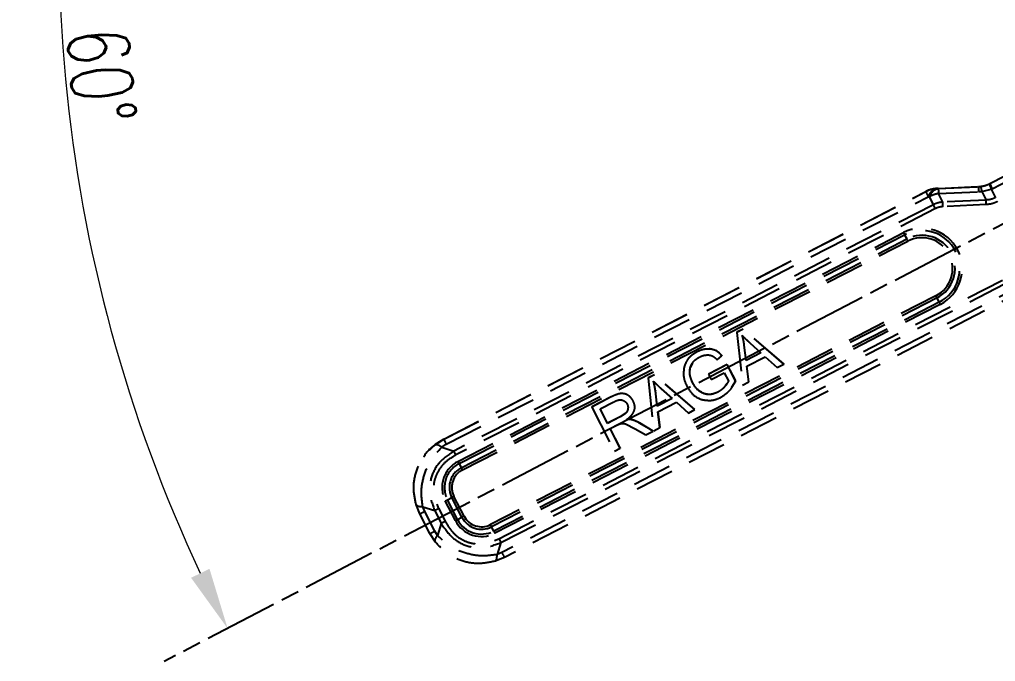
# Model space of a CAD drawing. Header units: millimetres. Extents: x 2642 to 4256, y 821 to 2003.
# Drawn here: x 3843.9 to 4002.7, y 1029.9 to 1134.2 of the extents above; entities that cross this region are included whole.
import ezdxf

# ---------------------------------------------------------------- set-up
doc = ezdxf.new("R2010")
doc.units = ezdxf.units.MM
doc.linetypes.add('AM_ISO08W050', pattern=[18, 12, -1.5, 3, -1.5])
doc.linetypes.add('HIDDEN', pattern=[9.525, 6.35, -3.175])
doc.layers.add('AM_7', color=4, linetype='AM_ISO08W050', lineweight=25)
doc.layers.add('标注', color=3, linetype='Continuous', lineweight=13)
doc.styles.add('SLDTEXTSTYLE1', font='txt.shx', dxfattribs={"width": 0.7, "bigfont": 'gbcbig.shx'})
doc.dimstyles.new('SLDDIMSTYLE12$2', dxfattribs={"dimtxt": 12, "dimasz": 10, "dimexe": 0, "dimexo": 0.0625, "dimgap": 0.875, "dimtad": 1, "dimdec": 1, "dimlfac": 1.8, "dimrnd": 1e-09, "dimzin": 12, "dimdsep": 46, "dimtxsty": 'SLDTEXTSTYLE1', "dimcen": 0.09, "dimdle": 8.16, "dimclrd": 3, "dimclre": 3, "dimadec": 0, "dimazin": 3, "dimtfac": 1, "dimtdec": 1, "dimtofl": 0, "dimtmove": 0, "dimatfit": 3, "dimfxl": 0, "dimfrac": 2, "dimtolj": 1, "dimlwd": 5, "dimlwe": 5, "dimarcsym": 0})

# ---------------------------------------------------------------- blocks, each defined once
blk = doc.blocks.new('*D40')
at = {"layer": 'Defpoints', "color": 0, "transparency": 16777216}
for p in [(3849.35, 1220.59), (3850.49, 1155.73), (4092.77, 1147.28), (4092.77, 1147.28), (3867.48, 1029.86)]:
    blk.add_point(p, dxfattribs=at)
at = {"layer": '标注', "color": 3, "linetype": 'Continuous', "lineweight": 5, "transparency": 16777216}
blk.add_arc((4092.77, 1147.28), 242.43, 165.602, 205.1646, dxfattribs=at)
at = {"layer": '标注', "color": 3, "transparency": 16777216}
for points in [[(3856.35, 1208.01), (3859.56, 1207.11), (3860.64, 1217.19)], [(3874.84, 1044.93), (3871.85, 1043.46), (3877.79, 1035.23)]]:
    blk.add_solid(points, dxfattribs=at)
at = {"layer": '标注', "color": 0, "transparency": 16777216, "insert": (3857.26, 1125.09), "char_height": 10, "attachment_point": 5, "rotation": 275.3833, "style": 'SLDTEXTSTYLE1'}
blk.add_mtext('\\A1;60%%D', dxfattribs=at)

msp = doc.modelspace()

# ---------------------------------------------------------------- linework, layer by layer
at = {"color": 7, "linetype": 'HIDDEN', "lineweight": 25}
for p, q in [((4001.773, 1107.55), (4009.616, 1111.577)), ((4001.787, 1107.57), (4009.63, 1111.597)), ((4002.169, 1106.726), (4010.012, 1110.754)), ((3993.391, 1106.768), (3993.191, 1106.758)), ((3993.197, 1106.738), (3993.211, 1106.758)), ((3993.197, 1106.738), (3993.396, 1106.747)), ((3993.211, 1106.758), (3993.411, 1106.769)), ((3993.396, 1106.747), (3999.93, 1107.057)), ((3993.411, 1106.769), (3999.946, 1107.079)), ((3999.93, 1107.057), (3999.946, 1107.079)), ((3999.946, 1107.079), (4000.198, 1107.098)), ((4000.458, 1106.291), (4002.006, 1106.645)), ((4001.788, 1107.57), (4001.705, 1107.529)), ((4001.706, 1107.529), (4001.787, 1107.57)), ((4001.773, 1107.55), (4001.787, 1107.57)), ((4002.006, 1106.645), (4002.169, 1106.726)), ((4002.006, 1106.645), (4002.694, 1105.265)), ((3912.957, 1065.991), (3991.354, 1106.247)), ((3912.97, 1066.01), (3991.368, 1106.267)), ((3913.352, 1065.168), (3991.75, 1105.423)), ((3991.354, 1106.247), (3991.368, 1106.267)), ((3991.75, 1105.423), (3991.949, 1105.432)), ((3992.599, 1104.128), (3991.949, 1105.432)), ((3993.418, 1105.943), (3999.953, 1106.253)), ((3994.112, 1104.552), (3993.418, 1105.943)), ((3999.953, 1106.253), (4000.458, 1106.291)), ((4000.458, 1106.291), (4001.159, 1104.886)), ((3992.599, 1104.128), (3914.599, 1064.077)), ((3992.926, 1103.485), (3914.926, 1063.433)), ((4001.159, 1104.886), (3994.112, 1104.552)), ((4001.192, 1104.14), (3994.145, 1103.806)), ((3915.264, 1062.381), (3987.717, 1099.585)), ((3915.443, 1062.037), (3987.896, 1099.24)), ((3987.896, 1099.24), (3988.26, 1098.558)), ((3915.807, 1061.355), (3988.26, 1098.558)), ((3915.986, 1061.01), (3988.439, 1098.213)), ((3921.915, 1049.823), (4016.37, 1098.324)), ((3922.246, 1049.186), (4016.701, 1097.687)), ((4017.412, 1096.343), (3922.397, 1047.554)), ((4017.839, 1095.565), (3922.823, 1046.776)), ((3993.008, 1089.316), (3920.555, 1052.113)), ((3993.185, 1088.967), (3920.732, 1051.764)), ((3993.533, 1088.263), (3921.08, 1051.059)), ((3993.71, 1087.914), (3921.257, 1050.711)), ((3993.533, 1088.263), (3993.185, 1088.967)), ((3961.658, 1083.889), (3960.637, 1083.365)), ((3960.648, 1083.38), (3960.637, 1083.365)), ((3960.637, 1083.365), (3961.567, 1074.787)), ((3961.669, 1083.904), (3960.648, 1083.38)), ((3961.669, 1083.904), (3961.658, 1083.889)), ((3968.259, 1078.223), (3961.658, 1083.889)), ((3968.27, 1078.238), (3961.669, 1083.904)), ((3961.839, 1081.312), (3961.829, 1081.297)), ((3962.116, 1078.791), (3961.829, 1081.297)), ((3962.126, 1078.806), (3961.839, 1081.312)), ((3962.78, 1081.632), (3964.549, 1080.04)), ((3954.169, 1080.201), (3954.159, 1080.186)), ((3956.35, 1080.664), (3956.339, 1080.649)), ((3957.442, 1078.89), (3958.178, 1079.571)), ((3958.189, 1079.586), (3958.178, 1079.571)), ((3964.549, 1080.04), (3962.116, 1078.791)), ((3964.542, 1080.046), (3962.126, 1078.806)), ((3952.545, 1078.849), (3952.535, 1078.834)), ((3953.06, 1077.646), (3953.481, 1078.381)), ((3959.061, 1078.117), (3956.032, 1076.562)), ((3959.071, 1078.132), (3956.043, 1076.577)), ((3959.071, 1078.132), (3959.061, 1078.117)), ((3960.423, 1075.464), (3959.061, 1078.117)), ((3960.433, 1075.48), (3959.071, 1078.132)), ((3962.126, 1078.806), (3962.116, 1078.791)), ((3962.244, 1077.881), (3965.233, 1079.416)), ((3965.233, 1079.416), (3967.19, 1077.674)), ((3967.19, 1077.674), (3968.259, 1078.223)), ((3968.27, 1078.238), (3968.259, 1078.223)), ((3947.205, 1076.467), (3946.184, 1075.943)), ((3947.215, 1076.482), (3946.194, 1075.958)), ((3947.215, 1076.482), (3947.205, 1076.467)), ((3953.806, 1070.801), (3947.205, 1076.467)), ((3953.816, 1070.816), (3947.215, 1076.482)), ((3953.06, 1077.646), (3953.05, 1077.631)), ((3956.043, 1076.577), (3956.032, 1076.562)), ((3956.032, 1076.562), (3956.464, 1075.722)), ((3956.464, 1075.722), (3958.564, 1076.8)), ((3958.564, 1076.8), (3959.252, 1075.462)), ((3962.569, 1075.301), (3962.244, 1077.881)), ((3962.579, 1075.316), (3962.255, 1077.887)), ((3946.194, 1075.958), (3946.184, 1075.943)), ((3946.184, 1075.943), (3947.114, 1067.365)), ((3953.44, 1075.191), (3953.429, 1075.176)), ((3959.011, 1075.023), (3958.726, 1074.634)), ((3959.819, 1074.473), (3960.433, 1075.48)), ((3960.433, 1075.48), (3960.423, 1075.464)), ((3961.567, 1074.787), (3962.569, 1075.301)), ((3962.579, 1075.316), (3962.569, 1075.301)), ((3941.384, 1073.365), (3941.374, 1073.35)), ((3947.386, 1073.891), (3947.375, 1073.876)), ((3947.662, 1071.369), (3947.375, 1073.876)), ((3947.673, 1071.384), (3947.386, 1073.891)), ((3948.327, 1074.21), (3950.095, 1072.618)), ((3955.229, 1073.423), (3955.218, 1073.408)), ((3957.562, 1073.666), (3957.552, 1073.651)), ((3958.726, 1074.634), (3958.715, 1074.619)), ((3959.85, 1074.433), (3959.861, 1074.448)), ((3940.193, 1072.861), (3937.023, 1071.233)), ((3940.203, 1072.876), (3937.033, 1071.248)), ((3938.374, 1070.933), (3940.636, 1072.094)), ((3940.203, 1072.876), (3940.193, 1072.861)), ((3950.095, 1072.618), (3947.662, 1071.369)), ((3950.088, 1072.624), (3947.673, 1071.384)), ((3947.79, 1070.459), (3950.78, 1071.994)), ((3950.78, 1071.994), (3952.736, 1070.252)), ((3937.033, 1071.248), (3937.023, 1071.233)), ((3937.023, 1071.233), (3940.703, 1064.067)), ((3939.591, 1068.564), (3938.374, 1070.933)), ((3939.601, 1068.579), (3938.389, 1070.94)), ((3942.549, 1070.222), (3941.633, 1069.612)), ((3943.663, 1070.114), (3943.673, 1070.129)), ((3947.673, 1071.384), (3947.662, 1071.369)), ((3948.115, 1067.879), (3947.79, 1070.459)), ((3948.125, 1067.894), (3947.802, 1070.465)), ((3952.736, 1070.252), (3953.806, 1070.801)), ((3953.816, 1070.816), (3953.806, 1070.801)), ((3941.633, 1069.612), (3939.591, 1068.564)), ((3939.601, 1068.579), (3939.591, 1068.564)), ((3941.643, 1069.627), (3939.601, 1068.579)), ((3941.119, 1068.305), (3941.762, 1068.565)), ((3941.643, 1069.627), (3941.633, 1069.612)), ((3942.489, 1068.495), (3944.107, 1067.704)), ((3944.77, 1068.634), (3944.76, 1068.619)), ((3947.014, 1067.308), (3944.76, 1068.619)), ((3947.024, 1067.323), (3944.77, 1068.634)), ((3940.015, 1067.738), (3941.119, 1068.305)), ((3941.65, 1064.554), (3940.015, 1067.738)), ((3941.661, 1064.569), (3940.029, 1067.746)), ((3944.107, 1067.704), (3945.822, 1066.696)), ((3945.822, 1066.696), (3947.014, 1067.308)), ((3947.024, 1067.323), (3947.014, 1067.308)), ((3947.114, 1067.365), (3948.115, 1067.879)), ((3948.125, 1067.894), (3948.115, 1067.879)), ((3911.559, 1065.102), (3912.956, 1065.991)), ((3912.97, 1066.01), (3911.574, 1065.123)), ((3912.97, 1066.01), (3912.956, 1065.991)), ((3912.653, 1064.722), (3913.352, 1065.168)), ((3912.653, 1064.722), (3914.599, 1064.077)), ((3940.703, 1064.067), (3941.65, 1064.554)), ((3941.661, 1064.569), (3941.65, 1064.554)), ((3909.682, 1063.129), (3909.663, 1063.101)), ((3915.443, 1062.037), (3915.807, 1061.355)), ((3914.848, 1052.771), (3913.204, 1055.973)), ((3913.552, 1056.153), (3914.253, 1056.52)), ((3915.196, 1052.951), (3913.552, 1056.153)), ((3915.898, 1053.318), (3914.253, 1056.52)), ((3916.246, 1053.498), (3914.601, 1056.7)), ((3909.061, 1053.874), (3908.443, 1055.408)), ((3909.537, 1055.029), (3911.483, 1054.383)), ((3909.846, 1054.262), (3909.537, 1055.029)), ((3911.491, 1051.06), (3909.846, 1054.262)), ((3911.483, 1054.383), (3912.552, 1052.302)), ((3912.122, 1054.709), (3913.191, 1052.628)), ((3910.706, 1050.671), (3909.061, 1053.874)), ((3915.196, 1052.951), (3915.898, 1053.318)), ((3911.934, 1050.361), (3911.491, 1051.06)), ((3912.552, 1052.302), (3911.934, 1050.361)), ((3921.08, 1051.059), (3920.732, 1051.764)), ((3911.593, 1049.274), (3910.706, 1050.671)), ((3922.246, 1049.186), (3921.628, 1047.245)), ((3922.823, 1046.776), (3921.287, 1046.158)), ((3922.397, 1047.554), (3921.628, 1047.245))]:
    msp.add_line(p, q, dxfattribs=at)
for centre, radius, start, end in [((3993.41, 1102.244), 4.5, 92.71551, 117.17948), ((3993.424, 1102.264), 4.5, 92.71551, 117.17948), ((3993.593, 1104.849), 1.93, 101.84245, 162.69532), ((3993.792, 1104.858), 1.93, 101.84237, 162.69509), ((4009.402, 1106.792), 16.006, 180.16327, 183.04177), ((4015.936, 1107.102), 16.006, 180.16315, 183.04177), ((4013.695, 1112.771), 13.015, 203.65317, 207.67445), ((4003.276, 1111.468), 13.015, 203.65323, 207.67441), ((3994.49, 1100.497), 5.55, 101.13017, 117.24213), ((3990.713, 1093.749), 6.56, 297.1833, 117.18084), ((4013.71, 1112.885), 29.198, 207.09803, 207.86067), ((3990.715, 1093.751), 6.17, 297.18322, 117.18092), ((3990.723, 1093.763), 5.391, 297.18337, 117.18077), ((3990.724, 1093.764), 5.001, 297.18339, 117.18075), ((3962.447, 1084.913), 29.198, 27.09803, 27.86067), ((3966.595, 1075.704), 29.715, 26.50967, 27.26321), ((4020.122, 1101.525), 29.713, 206.50963, 207.26319), ((3917.438, 1058.148), 4.759, 117.18001, 207.18331), ((3941.255, 1075.681), 29.197, 207.09805, 207.86068), ((3917.439, 1058.149), 4.37, 117.18001, 207.18331), ((3917.447, 1058.161), 3.59, 117.18001, 207.18331), ((3917.448, 1058.163), 3.201, 117.18001, 207.18331), ((3889.993, 1047.709), 29.199, 27.09803, 27.86065), ((3887.678, 1105.776), 55.963, 297.13687, 297.5379), ((3940.128, 1006.895), 55.967, 117.13686, 117.53788), ((3889.323, 1102.574), 55.963, 297.13687, 297.5379), ((3919.083, 1054.945), 4.76, 207.18167, 297.17837), ((3919.084, 1054.947), 4.37, 207.18159, 297.1784), ((3941.773, 1003.692), 55.967, 117.13686, 117.53788), ((3919.092, 1054.958), 3.591, 207.18159, 297.17841), ((3919.093, 1054.96), 3.201, 207.1814, 297.1785), ((3894.142, 1038.501), 29.714, 26.50966, 27.2632), ((3947.67, 1064.322), 29.714, 206.50966, 207.26321)]:
    msp.add_arc(centre, radius, start, end, dxfattribs=at)
for points, knots in [([(3999.93, 1107.057), (3999.978, 1107.059), (4000.062, 1107.064), (4000.146, 1107.072), (4000.183, 1107.076)], [0, 0, 0, 0, 0.5576718, 1, 1, 1, 1]), ([(4000.183, 1107.076), (4000.447, 1107.116), (4000.967, 1107.194), (4001.453, 1107.405), (4001.692, 1107.509)], [0, 0, 0, 0, 0.5083155, 1, 1, 1, 1]), ([(4000.183, 1107.076), (4000.221, 1107.041), (4000.297, 1106.971), (4000.405, 1106.518), (4000.458, 1106.292)], [0, 0, 0, 0, 0.5008043, 1, 1, 1, 1]), ([(4000.198, 1107.098), (4000.462, 1107.137), (4000.98, 1107.214), (4001.467, 1107.425), (4001.706, 1107.529)], [0, 0, 0, 0, 0.50800634, 1, 1, 1, 1]), ([(4001.692, 1107.509), (4001.707, 1107.516), (4001.734, 1107.53), (4001.761, 1107.543), (4001.773, 1107.55)], [0, 0, 0, 0, 0.5601455, 1, 1, 1, 1]), ([(4001.692, 1107.509), (4001.695, 1107.463), (4001.701, 1107.37), (4001.904, 1106.887), (4002.006, 1106.645)], [0, 0, 0, 0, 0.5, 1, 1, 1, 1]), ([(4002.694, 1105.265), (4002.453, 1105.16), (4001.963, 1104.945), (4001.43, 1104.906), (4001.159, 1104.886)], [0, 0, 0, 0, 0.4914989, 1, 1, 1, 1]), ([(3994.112, 1104.552), (3993.847, 1104.519), (3993.321, 1104.453), (3992.838, 1104.236), (3992.599, 1104.128)], [0, 0, 0, 0, 0.50495342, 1, 1, 1, 1]), ([(3994.145, 1103.806), (3993.904, 1103.781), (3993.481, 1103.736), (3993.093, 1103.561), (3992.926, 1103.485)], [0, 0, 0, 0, 0.56777287, 1, 1, 1, 1]), ([(4003.021, 1104.622), (4002.735, 1104.495), (4002.151, 1104.235), (4001.516, 1104.172), (4001.192, 1104.14)], [0, 0, 0, 0, 0.4902935, 1, 1, 1, 1]), ([(3961.502, 1082.858), (3961.705, 1082.653), (3962.12, 1082.232), (3962.557, 1081.835), (3962.78, 1081.632)], [0, 0, 0, 0, 0.4886908, 1, 1, 1, 1]), ([(3961.829, 1081.297), (3961.787, 1081.583), (3961.71, 1082.11), (3961.568, 1082.623), (3961.502, 1082.858)], [0, 0, 0, 0, 0.54195929, 1, 1, 1, 1]), ([(3961.839, 1081.312), (3961.797, 1081.598), (3961.72, 1082.125), (3961.578, 1082.638), (3961.513, 1082.873)], [0, 0, 0, 0, 0.5419593, 1, 1, 1, 1]), ([(3954.159, 1080.186), (3953.866, 1080.017), (3953.309, 1079.695), (3952.5, 1078.921), (3952.219, 1078.205), (3952.051, 1077.776)], [0, 0, 0, 0, 0.308178, 0.5862676, 1, 1, 1, 1]), ([(3954.169, 1080.201), (3953.881, 1080.029), (3953.334, 1079.701), (3952.761, 1079.232), (3952.605, 1078.894), (3952.577, 1078.833)], [0, 0, 0, 0, 0.4764978, 0.9064737, 1, 1, 1, 1]), ([(3956.339, 1080.649), (3955.934, 1080.651), (3955.172, 1080.655), (3954.482, 1080.336), (3954.159, 1080.186)], [0, 0, 0, 0, 0.5318982, 1, 1, 1, 1]), ([(3956.35, 1080.664), (3955.944, 1080.666), (3955.183, 1080.67), (3954.492, 1080.351), (3954.169, 1080.201)], [0, 0, 0, 0, 0.53189815, 1, 1, 1, 1]), ([(3954.583, 1079.385), (3954.826, 1079.493), (3955.301, 1079.703), (3955.819, 1079.694), (3956.072, 1079.69)], [0, 0, 0, 0, 0.512975, 1, 1, 1, 1]), ([(3956.072, 1079.69), (3956.195, 1079.669), (3956.446, 1079.627), (3956.943, 1079.396), (3957.238, 1079.097), (3957.442, 1078.89)], [0, 0, 0, 0, 0.23103556, 0.46846759, 1, 1, 1, 1]), ([(3958.178, 1079.571), (3957.878, 1079.884), (3957.363, 1080.423), (3956.641, 1080.582), (3956.339, 1080.649)], [0, 0, 0, 0, 0.5814657, 1, 1, 1, 1]), ([(3958.189, 1079.586), (3957.889, 1079.899), (3957.373, 1080.438), (3956.652, 1080.597), (3956.35, 1080.664)], [0, 0, 0, 0, 0.5814657, 1, 1, 1, 1]), ([(3953.05, 1077.631), (3953.112, 1077.812), (3953.237, 1078.173), (3953.703, 1078.838), (3954.225, 1079.163), (3954.583, 1079.385)], [0, 0, 0, 0, 0.2394886, 0.4785859, 1, 1, 1, 1]), ([(3952.051, 1077.776), (3951.974, 1077.186), (3951.83, 1076.089), (3952.28, 1075.083), (3952.488, 1074.618)], [0, 0, 0, 0, 0.5381648, 1, 1, 1, 1]), ([(3953.429, 1075.176), (3953.248, 1075.594), (3952.987, 1076.198), (3952.932, 1077.054), (3953.011, 1077.441), (3953.05, 1077.631)], [0, 0, 0, 0, 0.5344662, 0.7714045, 1, 1, 1, 1]), ([(3953.44, 1075.191), (3953.231, 1075.66), (3952.878, 1076.451), (3953.008, 1077.3), (3953.06, 1077.646)], [0, 0, 0, 0, 0.5921782, 1, 1, 1, 1]), ([(3947.049, 1075.436), (3947.252, 1075.231), (3947.666, 1074.811), (3948.103, 1074.413), (3948.327, 1074.21)], [0, 0, 0, 0, 0.4886907, 1, 1, 1, 1]), ([(3947.375, 1073.876), (3947.333, 1074.161), (3947.256, 1074.688), (3947.114, 1075.201), (3947.049, 1075.436)], [0, 0, 0, 0, 0.5419592, 1, 1, 1, 1]), ([(3947.386, 1073.891), (3947.344, 1074.176), (3947.267, 1074.703), (3947.124, 1075.216), (3947.059, 1075.452)], [0, 0, 0, 0, 0.5419592, 1, 1, 1, 1]), ([(3955.218, 1073.408), (3955.041, 1073.487), (3954.679, 1073.65), (3954.01, 1074.204), (3953.667, 1074.777), (3953.429, 1075.176)], [0, 0, 0, 0, 0.2264152, 0.4626215, 1, 1, 1, 1]), ([(3955.229, 1073.423), (3954.832, 1073.644), (3954.071, 1074.069), (3953.644, 1074.827), (3953.44, 1075.191)], [0, 0, 0, 0, 0.520635, 1, 1, 1, 1]), ([(3958.028, 1072.821), (3958.584, 1073.19), (3959.611, 1073.871), (3960.168, 1074.964), (3960.423, 1075.464)], [0, 0, 0, 0, 0.5424178, 1, 1, 1, 1]), ([(3959.252, 1075.462), (3959.201, 1075.352), (3959.06, 1075.049), (3958.85, 1074.786), (3958.715, 1074.619)], [0, 0, 0, 0, 0.3598376, 1, 1, 1, 1]), ([(3941.374, 1073.35), (3941.175, 1073.285), (3940.769, 1073.151), (3940.388, 1072.959), (3940.193, 1072.861)], [0, 0, 0, 0, 0.4889255, 1, 1, 1, 1]), ([(3941.384, 1073.365), (3941.186, 1073.3), (3940.78, 1073.166), (3940.398, 1072.974), (3940.203, 1072.876)], [0, 0, 0, 0, 0.4889255, 1, 1, 1, 1]), ([(3942.26, 1073.389), (3942.094, 1073.407), (3941.796, 1073.439), (3941.503, 1073.377), (3941.374, 1073.35)], [0, 0, 0, 0, 0.5575462, 1, 1, 1, 1]), ([(3943.106, 1073.005), (3942.957, 1073.108), (3942.698, 1073.288), (3942.39, 1073.359), (3942.26, 1073.389)], [0, 0, 0, 0, 0.5738958, 1, 1, 1, 1]), ([(3952.488, 1074.618), (3952.827, 1074.063), (3953.413, 1073.105), (3954.43, 1072.653), (3954.858, 1072.463)], [0, 0, 0, 0, 0.5794862, 1, 1, 1, 1]), ([(3957.552, 1073.651), (3957.157, 1073.485), (3956.584, 1073.245), (3955.766, 1073.246), (3955.401, 1073.354), (3955.218, 1073.408)], [0, 0, 0, 0, 0.5264104, 0.7642346, 1, 1, 1, 1]), ([(3957.562, 1073.666), (3957.118, 1073.476), (3956.356, 1073.151), (3955.56, 1073.343), (3955.229, 1073.423)], [0, 0, 0, 0, 0.5837878, 1, 1, 1, 1]), ([(3958.715, 1074.619), (3958.548, 1074.424), (3958.213, 1074.037), (3957.772, 1073.779), (3957.552, 1073.651)], [0, 0, 0, 0, 0.5020846, 1, 1, 1, 1]), ([(3958.726, 1074.634), (3958.536, 1074.417), (3958.199, 1074.032), (3957.756, 1073.778), (3957.562, 1073.666)], [0, 0, 0, 0, 0.5618251, 1, 1, 1, 1]), ([(3940.636, 1072.094), (3940.874, 1072.202), (3941.218, 1072.359), (3941.701, 1072.422), (3941.916, 1072.374), (3942.016, 1072.352)], [0, 0, 0, 0, 0.5431864, 0.7867589, 1, 1, 1, 1]), ([(3942.016, 1072.352), (3942.176, 1072.282), (3942.413, 1072.179), (3942.654, 1071.932), (3942.739, 1071.787), (3942.781, 1071.714)], [0, 0, 0, 0, 0.508701, 0.7517829, 1, 1, 1, 1]), ([(3942.744, 1069.226), (3942.953, 1069.387), (3943.339, 1069.685), (3943.771, 1070.228), (3944.026, 1070.837), (3944.048, 1071.54), (3943.857, 1071.986), (3943.756, 1072.221)], [0, 0, 0, 0, 0.2248507, 0.4169148, 0.5876668, 0.7832367, 1, 1, 1, 1]), ([(3942.781, 1071.714), (3942.835, 1071.587), (3942.943, 1071.332), (3942.918, 1071.057), (3942.905, 1070.92)], [0, 0, 0, 0, 0.5017512, 1, 1, 1, 1]), ([(3943.756, 1072.221), (3943.657, 1072.388), (3943.481, 1072.685), (3943.22, 1072.908), (3943.106, 1073.005)], [0, 0, 0, 0, 0.5655054, 1, 1, 1, 1]), ([(3954.858, 1072.463), (3955.447, 1072.358), (3956.544, 1072.162), (3957.558, 1072.612), (3958.028, 1072.821)], [0, 0, 0, 0, 0.53725916, 1, 1, 1, 1]), ([(3942.905, 1070.92), (3942.873, 1070.789), (3942.809, 1070.529), (3942.636, 1070.324), (3942.549, 1070.222)], [0, 0, 0, 0, 0.50112496, 1, 1, 1, 1]), ([(3941.762, 1068.565), (3941.864, 1068.573), (3942.11, 1068.594), (3942.349, 1068.531), (3942.489, 1068.495)], [0, 0, 0, 0, 0.4142729, 1, 1, 1, 1]), ([(3944.76, 1068.619), (3944.362, 1068.84), (3943.728, 1069.191), (3943.011, 1069.217), (3942.744, 1069.226)], [0, 0, 0, 0, 0.628575, 1, 1, 1, 1]), ([(3944.77, 1068.634), (3944.372, 1068.855), (3943.738, 1069.206), (3943.021, 1069.232), (3942.755, 1069.241)], [0, 0, 0, 0, 0.628575, 1, 1, 1, 1]), ([(3908.443, 1055.408), (3908.259, 1056.295), (3907.893, 1058.063), (3908.381, 1060.772), (3909.563, 1063.259), (3910.892, 1064.486), (3911.559, 1065.102)], [0, 0, 0, 0, 0.2509207, 0.5000162, 0.7490448, 1, 1, 1, 1]), ([(3909.537, 1055.029), (3909.419, 1055.893), (3909.183, 1057.616), (3909.725, 1060.306), (3910.853, 1062.812), (3912.051, 1064.084), (3912.653, 1064.722)], [0, 0, 0, 0, 0.2509209, 0.5000162, 0.7490448, 1, 1, 1, 1]), ([(3911.574, 1065.123), (3910.846, 1064.55), (3910.104, 1063.966), (3909.696, 1063.14), (3909.689, 1063.125)], [0, 0, 0, 0, 0.9811751, 1, 1, 1, 1]), ([(3914.599, 1064.077), (3913.744, 1063.501), (3912.161, 1062.433), (3910.802, 1059.937), (3910.463, 1057.124), (3911.126, 1055.342), (3911.483, 1054.383)], [0, 0, 0, 0, 0.2702915, 0.5008839, 0.7316205, 1, 1, 1, 1]), ([(3911.559, 1065.101), (3911.677, 1065.136), (3911.913, 1065.205), (3912.406, 1064.883), (3912.653, 1064.722)], [0, 0, 0, 0, 0.5000005, 1, 1, 1, 1]), ([(3914.926, 1063.433), (3914.31, 1063.061), (3913.164, 1062.368), (3911.96, 1060.845), (3911.275, 1059.061), (3911.209, 1056.9), (3911.802, 1055.477), (3912.122, 1054.709)], [0, 0, 0, 0, 0.2085412, 0.3881399, 0.5544367, 0.759769, 1, 1, 1, 1]), ([(3908.443, 1055.408), (3908.516, 1055.303), (3908.661, 1055.09), (3909.244, 1055.049), (3909.537, 1055.029)], [0, 0, 0, 0, 0.49686735, 1, 1, 1, 1]), ([(3913.191, 1052.628), (3913.563, 1052.012), (3914.257, 1050.865), (3915.781, 1049.66), (3917.566, 1048.977), (3919.726, 1048.912), (3921.148, 1049.504), (3921.915, 1049.823)], [0, 0, 0, 0, 0.20872371, 0.38836947, 0.55468562, 0.75997191, 1, 1, 1, 1]), ([(3912.552, 1052.302), (3913.129, 1051.447), (3914.196, 1049.862), (3916.694, 1048.503), (3919.506, 1048.166), (3921.288, 1048.829), (3922.246, 1049.186)], [0, 0, 0, 0, 0.2705363, 0.5011773, 0.7319034, 1, 1, 1, 1]), ([(3911.593, 1049.274), (3911.552, 1049.391), (3911.469, 1049.625), (3911.779, 1050.115), (3911.934, 1050.361)], [0, 0, 0, 0, 0.50000085, 1, 1, 1, 1]), ([(3921.628, 1047.245), (3920.76, 1047.126), (3919.03, 1046.889), (3916.337, 1047.431), (3913.834, 1048.559), (3912.569, 1049.759), (3911.934, 1050.361)], [0, 0, 0, 0, 0.2509467, 0.4999847, 0.7490684, 1, 1, 1, 1]), ([(3921.287, 1046.158), (3920.398, 1045.974), (3918.628, 1045.607), (3915.918, 1046.095), (3913.432, 1047.277), (3912.208, 1048.607), (3911.593, 1049.274)], [0, 0, 0, 0, 0.2509467, 0.4999848, 0.7490685, 1, 1, 1, 1]), ([(3921.287, 1046.158), (3921.386, 1046.229), (3921.584, 1046.372), (3921.613, 1046.952), (3921.628, 1047.245)], [0, 0, 0, 0, 0.4968674, 1, 1, 1, 1])]:
    msp.add_open_spline(points, degree=3, knots=knots, dxfattribs=at)
for points in [[(3992.926, 1103.485), (3992.894, 1103.547), (3992.831, 1103.671), (3992.741, 1103.847), (3992.66, 1104.006), (3992.619, 1104.088), (3992.599, 1104.128)], [(3994.145, 1103.806), (3994.142, 1103.879), (3994.135, 1104.025), (3994.126, 1104.23), (3994.118, 1104.414), (3994.114, 1104.506), (3994.112, 1104.552)], [(4001.192, 1104.14), (4001.188, 1104.213), (4001.182, 1104.359), (4001.172, 1104.564), (4001.164, 1104.749), (4001.161, 1104.84), (4001.159, 1104.886)], [(3912.957, 1065.991), (3912.972, 1065.951), (3913.004, 1065.871), (3913.236, 1065.402), (3913.352, 1065.168)], [(3914.926, 1063.433), (3914.894, 1063.495), (3914.83, 1063.619), (3914.741, 1063.795), (3914.66, 1063.954), (3914.619, 1064.036), (3914.599, 1064.077)], [(3909.061, 1053.874), (3909.094, 1053.888), (3909.161, 1053.917), (3909.618, 1054.147), (3909.846, 1054.262)], [(3912.122, 1054.709), (3912.06, 1054.678), (3911.936, 1054.614), (3911.761, 1054.525), (3911.604, 1054.444), (3911.523, 1054.404), (3911.483, 1054.383)], [(3913.191, 1052.628), (3913.129, 1052.596), (3913.005, 1052.533), (3912.83, 1052.443), (3912.673, 1052.363), (3912.592, 1052.322), (3912.552, 1052.302)], [(3910.706, 1050.671), (3910.739, 1050.686), (3910.805, 1050.714), (3911.262, 1050.945), (3911.491, 1051.06)], [(3921.915, 1049.823), (3921.947, 1049.761), (3922.01, 1049.638), (3922.101, 1049.463), (3922.183, 1049.306), (3922.225, 1049.226), (3922.246, 1049.186)], [(3922.397, 1047.554), (3922.518, 1047.327), (3922.76, 1046.872), (3922.802, 1046.808), (3922.823, 1046.776)]]:
    msp.add_open_spline(points, degree=3, dxfattribs=at)
at = {"layer": 'AM_7'}
msp.add_line((4092.766, 1147.28), (3867.475, 1029.86), dxfattribs=at)

# ---------------------------------------------------------------- dimensions: what is measured, and where the dimension line sits
at = {"layer": '标注'}
dim = msp.add_angular_dim_2l(base=(3850.487, 1155.733), line1=((4092.766, 1147.28), (3849.351, 1220.593)), line2=((4092.766, 1147.28), (3867.475, 1029.86)), text='60%%D', dimstyle='SLDDIMSTYLE12$2', override={"dimtxt": 10, "dimadec": 3, "dimtdec": 3, "dimtzin": 0}, dxfattribs=at)
dim.commit()
dim.dimension.update_dxf_attribs({"geometry": '*D40', "text_midpoint": (3857.258, 1125.087)})

doc.saveas('drawing.dxf')
